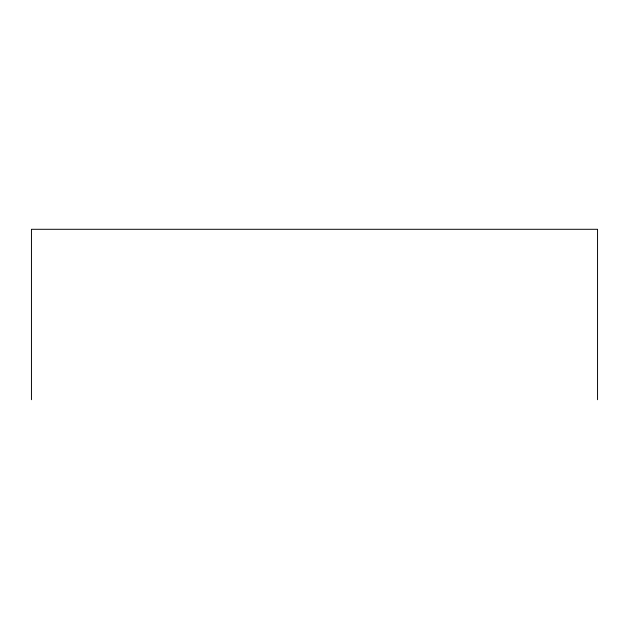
<?xml version="1.0" encoding="UTF-8"?>
<svg xmlns="http://www.w3.org/2000/svg" width="629" height="629" viewBox="0 0 629 629"><rect width="100%" height="100%" fill="white"/><g stroke="black" fill="none" stroke-linecap="round" stroke-linejoin="round"><path stroke-width="0.94" d="M597.55 399.706L597.55 229.294L31.45 229.294L31.45 399.706"/></g></svg>
